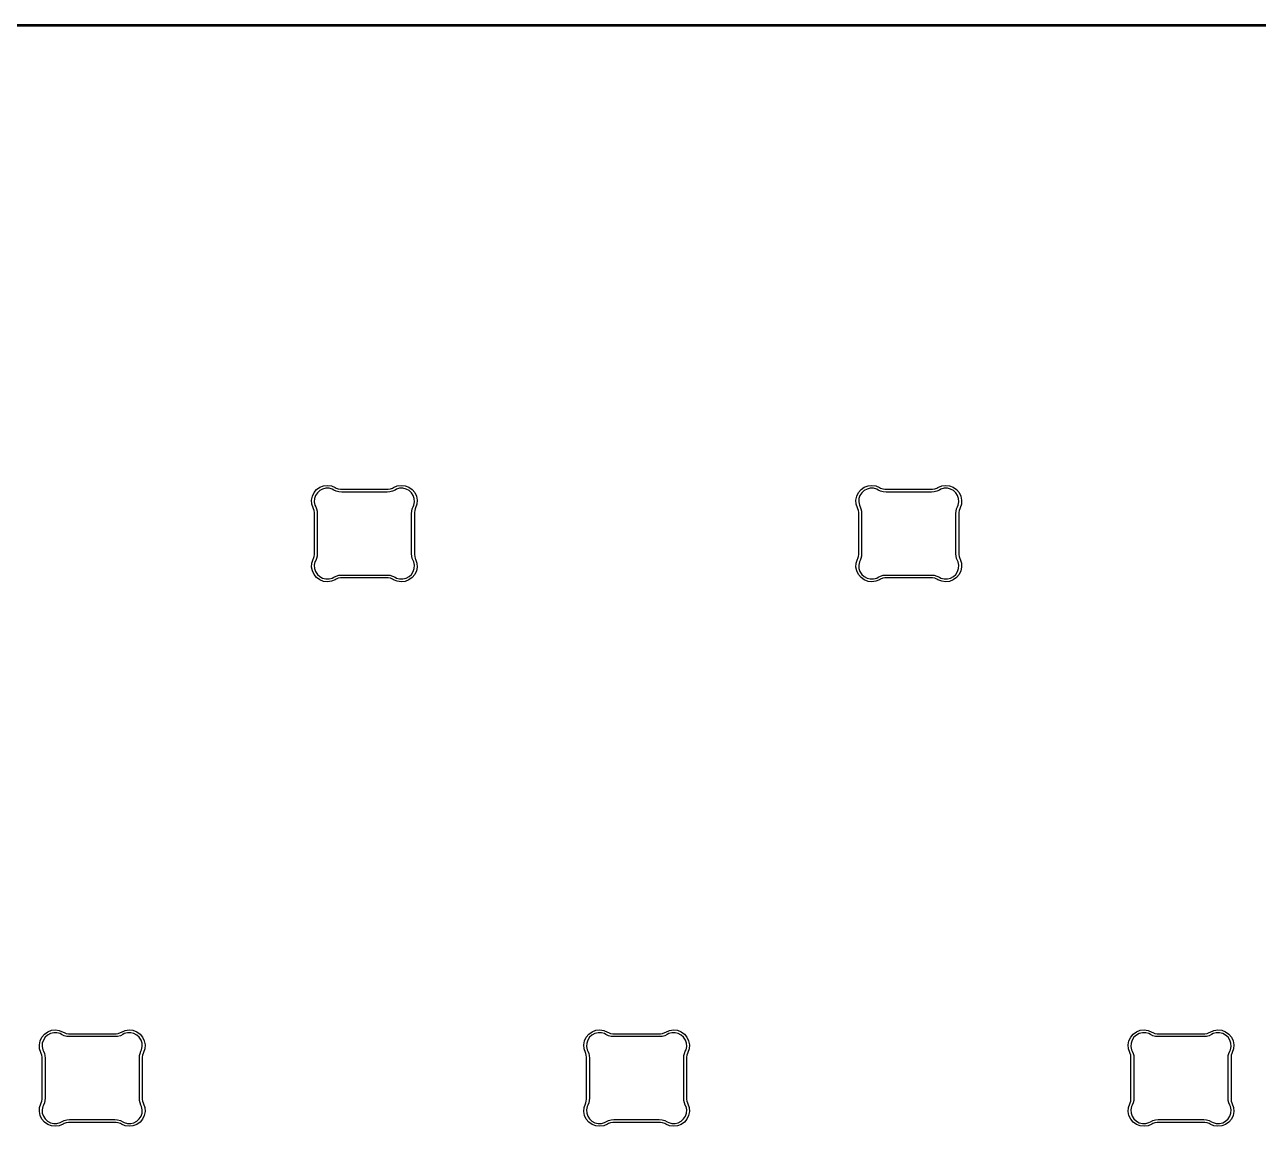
# Model space of a CAD drawing. Extents: x -0.9 to 12.5, y -6 to -2.
# Drawn here: x 2.442 to 4.141, y -3.546 to -2.028 of the extents above; entities that cross this region are included whole.
import ezdxf

# ---------------------------------------------------------------- set-up
doc = ezdxf.new("R2010")
doc.units = 0
doc.header["$MEASUREMENT"] = 0
doc.layers.add('BLACK', color=7, linetype='CONTINUOUS')

msp = doc.modelspace()

# ---------------------------------------------------------------- linework, layer by layer
at = {"layer": 'BLACK', "linetype": 'CONTINUOUS'}
for p, q in [((-0.9213, -2.0281), (12.4961, -2.0281)), ((12.4951, -2.0301), (-0.9203, -2.0301)), ((2.8439, -2.6685), (2.8483, -2.6653)), ((2.8522, -2.6677), (2.8482, -2.6698)), ((2.8483, -2.6653), (2.8535, -2.6633)), ((2.8566, -2.6666), (2.8522, -2.6677)), ((2.8535, -2.6633), (2.859, -2.6627)), ((2.8612, -2.6667), (2.8566, -2.6666)), ((2.859, -2.6627), (2.8644, -2.6635)), ((2.8655, -2.6679), (2.8612, -2.6667)), ((2.8644, -2.6635), (2.8695, -2.6657)), ((2.8675, -2.6691), (2.8655, -2.6679)), ((2.8695, -2.6657), (2.8695, -2.6657)), ((2.8695, -2.6657), (2.8695, -2.6657)), ((2.8695, -2.6657), (2.8695, -2.6657)), ((2.8695, -2.6657), (2.8695, -2.6657)), ((2.8695, -2.6657), (2.8695, -2.6657)), ((2.8695, -2.6657), (2.8708, -2.6665)), ((2.8708, -2.6665), (2.8738, -2.6676)), ((2.8738, -2.6676), (2.8768, -2.6681)), ((2.8768, -2.6681), (2.8784, -2.6681)), ((2.8784, -2.6681), (2.8784, -2.6681)), ((2.8784, -2.6681), (2.8784, -2.6681)), ((2.8784, -2.6681), (2.941, -2.6681)), ((2.941, -2.6681), (2.941, -2.6681)), ((2.941, -2.6681), (2.941, -2.6681)), ((2.941, -2.6681), (2.941, -2.6681)), ((2.941, -2.6681), (2.9425, -2.6681)), ((2.9425, -2.6681), (2.9456, -2.6676)), ((2.9456, -2.6676), (2.9485, -2.6665)), ((2.9485, -2.6665), (2.9499, -2.6657)), ((2.9499, -2.6657), (2.955, -2.6635)), ((2.9499, -2.6657), (2.9499, -2.6657)), ((2.9499, -2.6657), (2.9499, -2.6657)), ((2.9499, -2.6657), (2.9499, -2.6657)), ((2.9538, -2.6679), (2.9519, -2.6691)), ((2.9582, -2.6667), (2.9538, -2.6679)), ((2.955, -2.6635), (2.9604, -2.6627)), ((2.9628, -2.6666), (2.9582, -2.6667)), ((2.9604, -2.6627), (2.9659, -2.6633)), ((2.9672, -2.6677), (2.9628, -2.6666)), ((2.9659, -2.6633), (2.971, -2.6653)), ((2.9712, -2.6698), (2.9672, -2.6677)), ((2.971, -2.6653), (2.9755, -2.6685)), ((3.5939, -2.6685), (3.5983, -2.6653)), ((3.6022, -2.6677), (3.5982, -2.6698)), ((3.5983, -2.6653), (3.6035, -2.6633)), ((3.6066, -2.6666), (3.6022, -2.6677)), ((3.6035, -2.6633), (3.609, -2.6627)), ((3.6112, -2.6667), (3.6066, -2.6666)), ((3.609, -2.6627), (3.6144, -2.6635)), ((3.6155, -2.6679), (3.6112, -2.6667)), ((3.6144, -2.6635), (3.6195, -2.6657)), ((3.6175, -2.6691), (3.6155, -2.6679)), ((3.6195, -2.6657), (3.6195, -2.6657)), ((3.6195, -2.6657), (3.6195, -2.6657)), ((3.6195, -2.6657), (3.6195, -2.6657)), ((3.6195, -2.6657), (3.6195, -2.6657)), ((3.6195, -2.6657), (3.6195, -2.6657)), ((3.6195, -2.6657), (3.6208, -2.6665)), ((3.6208, -2.6665), (3.6238, -2.6676)), ((3.6238, -2.6676), (3.6268, -2.6681)), ((3.6268, -2.6681), (3.6284, -2.6681)), ((3.6284, -2.6681), (3.6284, -2.6681)), ((3.6284, -2.6681), (3.6284, -2.6681)), ((3.6284, -2.6681), (3.691, -2.6681)), ((3.691, -2.6681), (3.691, -2.6681)), ((3.691, -2.6681), (3.691, -2.6681)), ((3.691, -2.6681), (3.691, -2.6681)), ((3.691, -2.6681), (3.6925, -2.6681)), ((3.6925, -2.6681), (3.6956, -2.6676)), ((3.6956, -2.6676), (3.6985, -2.6665)), ((3.6985, -2.6665), (3.6999, -2.6657)), ((3.6999, -2.6657), (3.705, -2.6635)), ((3.6999, -2.6657), (3.6999, -2.6657)), ((3.6999, -2.6657), (3.6999, -2.6657)), ((3.6999, -2.6657), (3.6999, -2.6657)), ((3.7038, -2.6679), (3.7019, -2.6691)), ((3.7082, -2.6667), (3.7038, -2.6679)), ((3.705, -2.6635), (3.7104, -2.6627)), ((3.7128, -2.6666), (3.7082, -2.6667)), ((3.7104, -2.6627), (3.7159, -2.6633)), ((3.7172, -2.6677), (3.7128, -2.6666)), ((3.7159, -2.6633), (3.721, -2.6653)), ((3.7212, -2.6698), (3.7172, -2.6677)), ((3.721, -2.6653), (3.7255, -2.6685)), ((2.8369, -2.6831), (2.838, -2.6777)), ((2.8373, -2.6886), (2.8369, -2.6831)), ((2.838, -2.6777), (2.8403, -2.6727)), ((2.8403, -2.6727), (2.8439, -2.6685)), ((2.841, -2.681), (2.8407, -2.6856)), ((2.8424, -2.6767), (2.841, -2.681)), ((2.8449, -2.6729), (2.8424, -2.6767)), ((2.8482, -2.6698), (2.8449, -2.6729)), ((2.8709, -2.6707), (2.8675, -2.6691)), ((2.8675, -2.6691), (2.8675, -2.6691)), ((2.8675, -2.6691), (2.8675, -2.6691)), ((2.8675, -2.6691), (2.8675, -2.6691)), ((2.8675, -2.6691), (2.8675, -2.6691)), ((2.8746, -2.6717), (2.8709, -2.6707)), ((2.8784, -2.672), (2.8746, -2.6717)), ((2.941, -2.672), (2.8784, -2.672)), ((2.8784, -2.672), (2.8784, -2.672)), ((2.9448, -2.6717), (2.941, -2.672)), ((2.941, -2.672), (2.941, -2.672)), ((2.941, -2.672), (2.941, -2.672)), ((2.9484, -2.6707), (2.9448, -2.6717)), ((2.9519, -2.6691), (2.9484, -2.6707)), ((2.9519, -2.6691), (2.9519, -2.6691)), ((2.9519, -2.6691), (2.9519, -2.6691)), ((2.9519, -2.6691), (2.9519, -2.6691)), ((2.9745, -2.6729), (2.9712, -2.6698)), ((2.977, -2.6767), (2.9745, -2.6729)), ((2.9755, -2.6685), (2.979, -2.6727)), ((2.9784, -2.681), (2.977, -2.6767)), ((2.9786, -2.6856), (2.9784, -2.681)), ((2.979, -2.6727), (2.9814, -2.6777)), ((2.9814, -2.6777), (2.9824, -2.6831)), ((2.9824, -2.6831), (2.9821, -2.6886)), ((3.5869, -2.6831), (3.588, -2.6777)), ((3.5873, -2.6886), (3.5869, -2.6831)), ((3.588, -2.6777), (3.5903, -2.6727)), ((3.5903, -2.6727), (3.5939, -2.6685)), ((3.591, -2.681), (3.5907, -2.6856)), ((3.5924, -2.6767), (3.591, -2.681)), ((3.5949, -2.6729), (3.5924, -2.6767)), ((3.5982, -2.6698), (3.5949, -2.6729)), ((3.6209, -2.6707), (3.6175, -2.6691)), ((3.6175, -2.6691), (3.6175, -2.6691)), ((3.6175, -2.6691), (3.6175, -2.6691)), ((3.6175, -2.6691), (3.6175, -2.6691)), ((3.6175, -2.6691), (3.6175, -2.6691)), ((3.6246, -2.6717), (3.6209, -2.6707)), ((3.6284, -2.672), (3.6246, -2.6717)), ((3.691, -2.672), (3.6284, -2.672)), ((3.6284, -2.672), (3.6284, -2.672)), ((3.6948, -2.6717), (3.691, -2.672)), ((3.691, -2.672), (3.691, -2.672)), ((3.691, -2.672), (3.691, -2.672)), ((3.6984, -2.6707), (3.6948, -2.6717)), ((3.7019, -2.6691), (3.6984, -2.6707)), ((3.7019, -2.6691), (3.7019, -2.6691)), ((3.7019, -2.6691), (3.7019, -2.6691)), ((3.7019, -2.6691), (3.7019, -2.6691)), ((3.7245, -2.6729), (3.7212, -2.6698)), ((3.727, -2.6767), (3.7245, -2.6729)), ((3.7255, -2.6685), (3.729, -2.6727)), ((3.7284, -2.681), (3.727, -2.6767)), ((3.7286, -2.6856), (3.7284, -2.681)), ((3.729, -2.6727), (3.7314, -2.6777)), ((3.7314, -2.6777), (3.7324, -2.6831)), ((3.7324, -2.6831), (3.7321, -2.6886)), ((2.839, -2.6938), (2.8373, -2.6886)), ((2.8396, -2.695), (2.839, -2.6938)), ((2.839, -2.6938), (2.839, -2.6938)), ((2.8404, -2.6975), (2.8396, -2.695)), ((2.8408, -2.7001), (2.8404, -2.6975)), ((2.8407, -2.6856), (2.8416, -2.69)), ((2.8408, -2.7015), (2.8408, -2.7001)), ((2.8408, -2.7568), (2.8408, -2.7015)), ((2.8408, -2.7015), (2.8408, -2.7015)), ((2.8416, -2.69), (2.8426, -2.6921)), ((2.8426, -2.6921), (2.8438, -2.6951)), ((2.8438, -2.6951), (2.8445, -2.6982)), ((2.8445, -2.6982), (2.8447, -2.7015)), ((2.8447, -2.7015), (2.8447, -2.7015)), ((2.8447, -2.7015), (2.8447, -2.7015)), ((2.8447, -2.7015), (2.8447, -2.7015)), ((2.8447, -2.7015), (2.8447, -2.7568)), ((2.9746, -2.7015), (2.9749, -2.6982)), ((2.9746, -2.7568), (2.9746, -2.7015)), ((2.9746, -2.7015), (2.9746, -2.7015)), ((2.9746, -2.7015), (2.9746, -2.7015)), ((2.9749, -2.6982), (2.9756, -2.6951)), ((2.9756, -2.6951), (2.9768, -2.6921)), ((2.9768, -2.6921), (2.9778, -2.69)), ((2.9768, -2.6921), (2.9768, -2.6921)), ((2.9768, -2.6921), (2.9768, -2.6921)), ((2.9768, -2.6921), (2.9768, -2.6921)), ((2.9768, -2.6921), (2.9768, -2.6921)), ((2.9768, -2.6921), (2.9768, -2.6921)), ((2.9778, -2.69), (2.9786, -2.6856)), ((2.979, -2.6975), (2.9786, -2.7001)), ((2.9786, -2.7001), (2.9786, -2.7015)), ((2.9786, -2.7015), (2.9786, -2.7568)), ((2.9798, -2.695), (2.979, -2.6975)), ((2.9803, -2.6938), (2.9798, -2.695)), ((2.9821, -2.6886), (2.9803, -2.6938)), ((2.9803, -2.6938), (2.9803, -2.6938)), ((2.9803, -2.6938), (2.9803, -2.6938)), ((2.9803, -2.6938), (2.9803, -2.6938)), ((2.9803, -2.6938), (2.9803, -2.6938)), ((3.589, -2.6938), (3.5873, -2.6886)), ((3.5896, -2.695), (3.589, -2.6938)), ((3.589, -2.6938), (3.589, -2.6938)), ((3.5904, -2.6975), (3.5896, -2.695)), ((3.5908, -2.7001), (3.5904, -2.6975)), ((3.5907, -2.6856), (3.5916, -2.69)), ((3.5908, -2.7015), (3.5908, -2.7001)), ((3.5908, -2.7568), (3.5908, -2.7015)), ((3.5908, -2.7015), (3.5908, -2.7015)), ((3.5916, -2.69), (3.5926, -2.6921)), ((3.5926, -2.6921), (3.5938, -2.6951)), ((3.5938, -2.6951), (3.5945, -2.6982)), ((3.5945, -2.6982), (3.5947, -2.7015)), ((3.5947, -2.7015), (3.5947, -2.7015)), ((3.5947, -2.7015), (3.5947, -2.7015)), ((3.5947, -2.7015), (3.5947, -2.7015)), ((3.5947, -2.7015), (3.5947, -2.7568)), ((3.7246, -2.7015), (3.7249, -2.6982)), ((3.7246, -2.7568), (3.7246, -2.7015)), ((3.7246, -2.7015), (3.7246, -2.7015)), ((3.7246, -2.7015), (3.7246, -2.7015)), ((3.7249, -2.6982), (3.7256, -2.6951)), ((3.7256, -2.6951), (3.7268, -2.6921)), ((3.7268, -2.6921), (3.7278, -2.69)), ((3.7268, -2.6921), (3.7268, -2.6921)), ((3.7268, -2.6921), (3.7268, -2.6921)), ((3.7268, -2.6921), (3.7268, -2.6921)), ((3.7268, -2.6921), (3.7268, -2.6921)), ((3.7268, -2.6921), (3.7268, -2.6921)), ((3.7278, -2.69), (3.7286, -2.6856)), ((3.729, -2.6975), (3.7286, -2.7001)), ((3.7286, -2.7001), (3.7286, -2.7015)), ((3.7286, -2.7015), (3.7286, -2.7568)), ((3.7298, -2.695), (3.729, -2.6975)), ((3.7303, -2.6938), (3.7298, -2.695)), ((3.7321, -2.6886), (3.7303, -2.6938)), ((3.7303, -2.6938), (3.7303, -2.6938)), ((3.7303, -2.6938), (3.7303, -2.6938)), ((3.7303, -2.6938), (3.7303, -2.6938)), ((3.7303, -2.6938), (3.7303, -2.6938)), ((2.8369, -2.7752), (2.8373, -2.7697)), ((2.8373, -2.7697), (2.839, -2.7645)), ((2.839, -2.7645), (2.8396, -2.7633)), ((2.839, -2.7645), (2.839, -2.7645)), ((2.839, -2.7645), (2.839, -2.7645)), ((2.839, -2.7645), (2.839, -2.7645)), ((2.839, -2.7645), (2.839, -2.7645)), ((2.8396, -2.7633), (2.8404, -2.7608)), ((2.8404, -2.7608), (2.8408, -2.7581)), ((2.8416, -2.7682), (2.8407, -2.7727)), ((2.8408, -2.7581), (2.8408, -2.7568)), ((2.8408, -2.7568), (2.8408, -2.7568)), ((2.8426, -2.7662), (2.8416, -2.7682)), ((2.8438, -2.7632), (2.8426, -2.7662)), ((2.8426, -2.7662), (2.8426, -2.7662)), ((2.8426, -2.7662), (2.8426, -2.7662)), ((2.8426, -2.7662), (2.8426, -2.7662)), ((2.8426, -2.7662), (2.8426, -2.7662)), ((2.8426, -2.7662), (2.8426, -2.7662)), ((2.8445, -2.76), (2.8438, -2.7632)), ((2.8447, -2.7568), (2.8445, -2.76)), ((2.8447, -2.7568), (2.8447, -2.7568)), ((2.8447, -2.7568), (2.8447, -2.7568)), ((2.9749, -2.76), (2.9746, -2.7568)), ((2.9746, -2.7568), (2.9746, -2.7568)), ((2.9746, -2.7568), (2.9746, -2.7568)), ((2.9746, -2.7568), (2.9746, -2.7568)), ((2.9756, -2.7632), (2.9749, -2.76)), ((2.9768, -2.7662), (2.9756, -2.7632)), ((2.9778, -2.7682), (2.9768, -2.7662)), ((2.9768, -2.7662), (2.9768, -2.7662)), ((2.9768, -2.7662), (2.9768, -2.7662)), ((2.9786, -2.7727), (2.9778, -2.7682)), ((2.9786, -2.7568), (2.9786, -2.7568)), ((2.9786, -2.7568), (2.9786, -2.7581)), ((2.9786, -2.7581), (2.979, -2.7608)), ((2.979, -2.7608), (2.9798, -2.7633)), ((2.9798, -2.7633), (2.9803, -2.7645)), ((2.9803, -2.7645), (2.9803, -2.7645)), ((2.9803, -2.7645), (2.9803, -2.7645)), ((2.9803, -2.7645), (2.9821, -2.7697)), ((2.9821, -2.7697), (2.9824, -2.7752)), ((3.5869, -2.7752), (3.5873, -2.7697)), ((3.5873, -2.7697), (3.589, -2.7645)), ((3.589, -2.7645), (3.5896, -2.7633)), ((3.589, -2.7645), (3.589, -2.7645)), ((3.589, -2.7645), (3.589, -2.7645)), ((3.589, -2.7645), (3.589, -2.7645)), ((3.589, -2.7645), (3.589, -2.7645)), ((3.5896, -2.7633), (3.5904, -2.7608)), ((3.5904, -2.7608), (3.5908, -2.7581)), ((3.5916, -2.7682), (3.5907, -2.7727)), ((3.5908, -2.7581), (3.5908, -2.7568)), ((3.5908, -2.7568), (3.5908, -2.7568)), ((3.5926, -2.7662), (3.5916, -2.7682)), ((3.5938, -2.7632), (3.5926, -2.7662)), ((3.5926, -2.7662), (3.5926, -2.7662)), ((3.5926, -2.7662), (3.5926, -2.7662)), ((3.5926, -2.7662), (3.5926, -2.7662)), ((3.5926, -2.7662), (3.5926, -2.7662)), ((3.5926, -2.7662), (3.5926, -2.7662)), ((3.5945, -2.76), (3.5938, -2.7632)), ((3.5947, -2.7568), (3.5945, -2.76)), ((3.5947, -2.7568), (3.5947, -2.7568)), ((3.5947, -2.7568), (3.5947, -2.7568)), ((3.7249, -2.76), (3.7246, -2.7568)), ((3.7246, -2.7568), (3.7246, -2.7568)), ((3.7246, -2.7568), (3.7246, -2.7568)), ((3.7246, -2.7568), (3.7246, -2.7568)), ((3.7256, -2.7632), (3.7249, -2.76)), ((3.7268, -2.7662), (3.7256, -2.7632)), ((3.7278, -2.7682), (3.7268, -2.7662)), ((3.7268, -2.7662), (3.7268, -2.7662)), ((3.7268, -2.7662), (3.7268, -2.7662)), ((3.7286, -2.7727), (3.7278, -2.7682)), ((3.7286, -2.7568), (3.7286, -2.7568)), ((3.7286, -2.7568), (3.7286, -2.7581)), ((3.7286, -2.7581), (3.729, -2.7608)), ((3.729, -2.7608), (3.7298, -2.7633)), ((3.7298, -2.7633), (3.7303, -2.7645)), ((3.7303, -2.7645), (3.7303, -2.7645)), ((3.7303, -2.7645), (3.7303, -2.7645)), ((3.7303, -2.7645), (3.7321, -2.7697)), ((3.7321, -2.7697), (3.7324, -2.7752)), ((2.838, -2.7806), (2.8369, -2.7752)), ((2.8403, -2.7856), (2.838, -2.7806)), ((2.8439, -2.7898), (2.8403, -2.7856)), ((2.8407, -2.7727), (2.841, -2.7772)), ((2.841, -2.7772), (2.8424, -2.7815)), ((2.8424, -2.7815), (2.8449, -2.7854)), ((2.8449, -2.7854), (2.8482, -2.7884)), ((2.8709, -2.7876), (2.8746, -2.7866)), ((2.8746, -2.7866), (2.8784, -2.7862)), ((2.8784, -2.7862), (2.8784, -2.7862)), ((2.8784, -2.7862), (2.8784, -2.7862)), ((2.8784, -2.7862), (2.8784, -2.7862)), ((2.8784, -2.7862), (2.941, -2.7862)), ((2.941, -2.7862), (2.941, -2.7862)), ((2.941, -2.7862), (2.9448, -2.7866)), ((2.9448, -2.7866), (2.9484, -2.7876)), ((2.9712, -2.7884), (2.9745, -2.7854)), ((2.9745, -2.7854), (2.977, -2.7815)), ((2.979, -2.7856), (2.9755, -2.7898)), ((2.977, -2.7815), (2.9784, -2.7772)), ((2.9784, -2.7772), (2.9786, -2.7727)), ((2.9814, -2.7806), (2.979, -2.7856)), ((2.9824, -2.7752), (2.9814, -2.7806)), ((3.588, -2.7806), (3.5869, -2.7752)), ((3.5903, -2.7856), (3.588, -2.7806)), ((3.5939, -2.7898), (3.5903, -2.7856)), ((3.5907, -2.7727), (3.591, -2.7772)), ((3.591, -2.7772), (3.5924, -2.7815)), ((3.5924, -2.7815), (3.5949, -2.7854)), ((3.5949, -2.7854), (3.5982, -2.7884)), ((3.6209, -2.7876), (3.6246, -2.7866)), ((3.6246, -2.7866), (3.6284, -2.7862)), ((3.6284, -2.7862), (3.6284, -2.7862)), ((3.6284, -2.7862), (3.6284, -2.7862)), ((3.6284, -2.7862), (3.6284, -2.7862)), ((3.6284, -2.7862), (3.691, -2.7862)), ((3.691, -2.7862), (3.691, -2.7862)), ((3.691, -2.7862), (3.6948, -2.7866)), ((3.6948, -2.7866), (3.6984, -2.7876)), ((3.7212, -2.7884), (3.7245, -2.7854)), ((3.7245, -2.7854), (3.727, -2.7815)), ((3.729, -2.7856), (3.7255, -2.7898)), ((3.727, -2.7815), (3.7284, -2.7772)), ((3.7284, -2.7772), (3.7286, -2.7727)), ((3.7314, -2.7806), (3.729, -2.7856)), ((3.7324, -2.7752), (3.7314, -2.7806)), ((2.8483, -2.793), (2.8439, -2.7898)), ((2.8482, -2.7884), (2.8522, -2.7906)), ((2.8535, -2.7949), (2.8483, -2.793)), ((2.8522, -2.7906), (2.8566, -2.7916)), ((2.859, -2.7955), (2.8535, -2.7949)), ((2.8566, -2.7916), (2.8612, -2.7915)), ((2.8644, -2.7947), (2.859, -2.7955)), ((2.8612, -2.7915), (2.8655, -2.7903)), ((2.8695, -2.7926), (2.8644, -2.7947)), ((2.8655, -2.7903), (2.8675, -2.7892)), ((2.8675, -2.7892), (2.8709, -2.7876)), ((2.8675, -2.7892), (2.8675, -2.7892)), ((2.8708, -2.7918), (2.8695, -2.7926)), ((2.8695, -2.7926), (2.8695, -2.7926)), ((2.8695, -2.7926), (2.8695, -2.7926)), ((2.8738, -2.7907), (2.8708, -2.7918)), ((2.8768, -2.7902), (2.8738, -2.7907)), ((2.8784, -2.7902), (2.8768, -2.7902)), ((2.941, -2.7902), (2.8784, -2.7902)), ((2.8784, -2.7902), (2.8784, -2.7902)), ((2.8784, -2.7902), (2.8784, -2.7902)), ((2.9425, -2.7902), (2.941, -2.7902)), ((2.941, -2.7902), (2.941, -2.7902)), ((2.941, -2.7902), (2.941, -2.7902)), ((2.9456, -2.7907), (2.9425, -2.7902)), ((2.9485, -2.7918), (2.9456, -2.7907)), ((2.9484, -2.7876), (2.9519, -2.7892)), ((2.9499, -2.7926), (2.9485, -2.7918)), ((2.955, -2.7947), (2.9499, -2.7926)), ((2.9499, -2.7926), (2.9499, -2.7926)), ((2.9499, -2.7926), (2.9499, -2.7926)), ((2.9499, -2.7926), (2.9499, -2.7926)), ((2.9499, -2.7926), (2.9499, -2.7926)), ((2.9499, -2.7926), (2.9499, -2.7926)), ((2.9519, -2.7892), (2.9519, -2.7892)), ((2.9519, -2.7892), (2.9519, -2.7892)), ((2.9519, -2.7892), (2.9519, -2.7892)), ((2.9519, -2.7892), (2.9519, -2.7892)), ((2.9519, -2.7892), (2.9538, -2.7903)), ((2.9538, -2.7903), (2.9582, -2.7915)), ((2.9604, -2.7955), (2.955, -2.7947)), ((2.9582, -2.7915), (2.9628, -2.7916)), ((2.9659, -2.7949), (2.9604, -2.7955)), ((2.9628, -2.7916), (2.9672, -2.7906)), ((2.971, -2.793), (2.9659, -2.7949)), ((2.9672, -2.7906), (2.9712, -2.7884)), ((2.9755, -2.7898), (2.971, -2.793)), ((3.5983, -2.793), (3.5939, -2.7898)), ((3.5982, -2.7884), (3.6022, -2.7906)), ((3.6035, -2.7949), (3.5983, -2.793)), ((3.6022, -2.7906), (3.6066, -2.7916)), ((3.609, -2.7955), (3.6035, -2.7949)), ((3.6066, -2.7916), (3.6112, -2.7915)), ((3.6144, -2.7947), (3.609, -2.7955)), ((3.6112, -2.7915), (3.6155, -2.7903)), ((3.6195, -2.7926), (3.6144, -2.7947)), ((3.6155, -2.7903), (3.6175, -2.7892)), ((3.6175, -2.7892), (3.6209, -2.7876)), ((3.6175, -2.7892), (3.6175, -2.7892)), ((3.6208, -2.7918), (3.6195, -2.7926)), ((3.6195, -2.7926), (3.6195, -2.7926)), ((3.6195, -2.7926), (3.6195, -2.7926)), ((3.6238, -2.7907), (3.6208, -2.7918)), ((3.6268, -2.7902), (3.6238, -2.7907)), ((3.6284, -2.7902), (3.6268, -2.7902)), ((3.691, -2.7902), (3.6284, -2.7902)), ((3.6284, -2.7902), (3.6284, -2.7902)), ((3.6284, -2.7902), (3.6284, -2.7902)), ((3.6925, -2.7902), (3.691, -2.7902)), ((3.691, -2.7902), (3.691, -2.7902)), ((3.691, -2.7902), (3.691, -2.7902)), ((3.6956, -2.7907), (3.6925, -2.7902)), ((3.6985, -2.7918), (3.6956, -2.7907)), ((3.6984, -2.7876), (3.7019, -2.7892)), ((3.6999, -2.7926), (3.6985, -2.7918)), ((3.705, -2.7947), (3.6999, -2.7926)), ((3.6999, -2.7926), (3.6999, -2.7926)), ((3.6999, -2.7926), (3.6999, -2.7926)), ((3.6999, -2.7926), (3.6999, -2.7926)), ((3.6999, -2.7926), (3.6999, -2.7926)), ((3.6999, -2.7926), (3.6999, -2.7926)), ((3.7019, -2.7892), (3.7019, -2.7892)), ((3.7019, -2.7892), (3.7019, -2.7892)), ((3.7019, -2.7892), (3.7019, -2.7892)), ((3.7019, -2.7892), (3.7019, -2.7892)), ((3.7019, -2.7892), (3.7038, -2.7903)), ((3.7038, -2.7903), (3.7082, -2.7915)), ((3.7104, -2.7955), (3.705, -2.7947)), ((3.7082, -2.7915), (3.7128, -2.7916)), ((3.7159, -2.7949), (3.7104, -2.7955)), ((3.7128, -2.7916), (3.7172, -2.7906)), ((3.721, -2.793), (3.7159, -2.7949)), ((3.7172, -2.7906), (3.7212, -2.7884)), ((3.7255, -2.7898), (3.721, -2.793)), ((2.4689, -3.4185), (2.4734, -3.4153)), ((2.4734, -3.4153), (2.4785, -3.4133)), ((2.4785, -3.4133), (2.484, -3.4127)), ((2.484, -3.4127), (2.4894, -3.4135)), ((2.4894, -3.4135), (2.4945, -3.4157)), ((2.4945, -3.4157), (2.4945, -3.4157)), ((2.4945, -3.4157), (2.4945, -3.4157)), ((2.4945, -3.4157), (2.4945, -3.4157)), ((2.4945, -3.4157), (2.4945, -3.4157)), ((2.4945, -3.4157), (2.4945, -3.4157)), ((2.4945, -3.4157), (2.4959, -3.4165)), ((2.5736, -3.4165), (2.5749, -3.4157)), ((2.5749, -3.4157), (2.58, -3.4135)), ((2.5749, -3.4157), (2.5749, -3.4157)), ((2.5749, -3.4157), (2.5749, -3.4157)), ((2.5749, -3.4157), (2.5749, -3.4157)), ((2.58, -3.4135), (2.5855, -3.4127)), ((2.5855, -3.4127), (2.5909, -3.4133)), ((2.5909, -3.4133), (2.5961, -3.4153)), ((2.5961, -3.4153), (2.6006, -3.4185)), ((3.2189, -3.4185), (3.2234, -3.4153)), ((3.2234, -3.4153), (3.2285, -3.4133)), ((3.2285, -3.4133), (3.234, -3.4127)), ((3.234, -3.4127), (3.2394, -3.4135)), ((3.2394, -3.4135), (3.2445, -3.4157)), ((3.2445, -3.4157), (3.2445, -3.4157)), ((3.2445, -3.4157), (3.2445, -3.4157)), ((3.2445, -3.4157), (3.2445, -3.4157)), ((3.2445, -3.4157), (3.2445, -3.4157)), ((3.2445, -3.4157), (3.2445, -3.4157)), ((3.2445, -3.4157), (3.2459, -3.4165)), ((3.3236, -3.4165), (3.3249, -3.4157)), ((3.3249, -3.4157), (3.33, -3.4135)), ((3.3249, -3.4157), (3.3249, -3.4157)), ((3.3249, -3.4157), (3.3249, -3.4157)), ((3.3249, -3.4157), (3.3249, -3.4157)), ((3.33, -3.4135), (3.3355, -3.4127)), ((3.3355, -3.4127), (3.3409, -3.4133)), ((3.3409, -3.4133), (3.3461, -3.4153)), ((3.3461, -3.4153), (3.3506, -3.4185)), ((3.9689, -3.4185), (3.9734, -3.4153)), ((3.9734, -3.4153), (3.9785, -3.4133)), ((3.9785, -3.4133), (3.984, -3.4127)), ((3.984, -3.4127), (3.9894, -3.4135)), ((3.9894, -3.4135), (3.9945, -3.4157)), ((3.9945, -3.4157), (3.9945, -3.4157)), ((3.9945, -3.4157), (3.9945, -3.4157)), ((3.9945, -3.4157), (3.9945, -3.4157)), ((3.9945, -3.4157), (3.9945, -3.4157)), ((3.9945, -3.4157), (3.9945, -3.4157)), ((3.9945, -3.4157), (3.9959, -3.4165)), ((4.0736, -3.4165), (4.0749, -3.4157)), ((4.0749, -3.4157), (4.08, -3.4135)), ((4.0749, -3.4157), (4.0749, -3.4157)), ((4.0749, -3.4157), (4.0749, -3.4157)), ((4.0749, -3.4157), (4.0749, -3.4157)), ((4.08, -3.4135), (4.0855, -3.4127)), ((4.0855, -3.4127), (4.0909, -3.4133)), ((4.0909, -3.4133), (4.0961, -3.4153)), ((4.0961, -3.4153), (4.1006, -3.4185)), ((2.462, -3.4331), (2.463, -3.4277)), ((2.463, -3.4277), (2.4654, -3.4227)), ((2.4654, -3.4227), (2.4689, -3.4185)), ((2.466, -3.431), (2.4658, -3.4356)), ((2.4675, -3.4267), (2.466, -3.431)), ((2.4699, -3.4229), (2.4675, -3.4267)), ((2.4732, -3.4198), (2.4699, -3.4229)), ((2.4772, -3.4177), (2.4732, -3.4198)), ((2.4817, -3.4166), (2.4772, -3.4177)), ((2.4862, -3.4167), (2.4817, -3.4166)), ((2.4906, -3.4179), (2.4862, -3.4167)), ((2.4925, -3.4191), (2.4906, -3.4179)), ((2.496, -3.4207), (2.4925, -3.4191)), ((2.4925, -3.4191), (2.4925, -3.4191)), ((2.4925, -3.4191), (2.4925, -3.4191)), ((2.4925, -3.4191), (2.4925, -3.4191)), ((2.4925, -3.4191), (2.4925, -3.4191)), ((2.4959, -3.4165), (2.4988, -3.4176)), ((2.4996, -3.4217), (2.496, -3.4207)), ((2.4988, -3.4176), (2.5019, -3.4181)), ((2.5034, -3.422), (2.4996, -3.4217)), ((2.5019, -3.4181), (2.5034, -3.4181)), ((2.5034, -3.4181), (2.5034, -3.4181)), ((2.5034, -3.4181), (2.5034, -3.4181)), ((2.5034, -3.4181), (2.566, -3.4181)), ((2.566, -3.422), (2.5034, -3.422)), ((2.5034, -3.422), (2.5034, -3.422)), ((2.566, -3.4181), (2.566, -3.4181)), ((2.566, -3.4181), (2.566, -3.4181)), ((2.566, -3.4181), (2.566, -3.4181)), ((2.566, -3.4181), (2.5676, -3.4181)), ((2.5698, -3.4217), (2.566, -3.422)), ((2.566, -3.422), (2.566, -3.422)), ((2.566, -3.422), (2.566, -3.422)), ((2.5676, -3.4181), (2.5706, -3.4176)), ((2.5735, -3.4207), (2.5698, -3.4217)), ((2.5706, -3.4176), (2.5736, -3.4165)), ((2.5769, -3.4191), (2.5735, -3.4207)), ((2.5789, -3.4179), (2.5769, -3.4191)), ((2.5769, -3.4191), (2.5769, -3.4191)), ((2.5769, -3.4191), (2.5769, -3.4191)), ((2.5769, -3.4191), (2.5769, -3.4191)), ((2.5833, -3.4167), (2.5789, -3.4179)), ((2.5878, -3.4166), (2.5833, -3.4167)), ((2.5922, -3.4177), (2.5878, -3.4166)), ((2.5962, -3.4198), (2.5922, -3.4177)), ((2.5995, -3.4229), (2.5962, -3.4198)), ((2.602, -3.4267), (2.5995, -3.4229)), ((2.6006, -3.4185), (2.6041, -3.4227)), ((2.6034, -3.431), (2.602, -3.4267)), ((2.6037, -3.4356), (2.6034, -3.431)), ((2.6041, -3.4227), (2.6064, -3.4277)), ((2.6064, -3.4277), (2.6075, -3.4331)), ((3.212, -3.4331), (3.213, -3.4277)), ((3.213, -3.4277), (3.2154, -3.4227)), ((3.2154, -3.4227), (3.2189, -3.4185)), ((3.216, -3.431), (3.2158, -3.4356)), ((3.2175, -3.4267), (3.216, -3.431)), ((3.2199, -3.4229), (3.2175, -3.4267)), ((3.2232, -3.4198), (3.2199, -3.4229)), ((3.2272, -3.4177), (3.2232, -3.4198)), ((3.2317, -3.4166), (3.2272, -3.4177)), ((3.2362, -3.4167), (3.2317, -3.4166)), ((3.2406, -3.4179), (3.2362, -3.4167)), ((3.2425, -3.4191), (3.2406, -3.4179)), ((3.246, -3.4207), (3.2425, -3.4191)), ((3.2425, -3.4191), (3.2425, -3.4191)), ((3.2425, -3.4191), (3.2425, -3.4191)), ((3.2425, -3.4191), (3.2425, -3.4191)), ((3.2425, -3.4191), (3.2425, -3.4191)), ((3.2459, -3.4165), (3.2488, -3.4176)), ((3.2496, -3.4217), (3.246, -3.4207)), ((3.2488, -3.4176), (3.2519, -3.4181)), ((3.2534, -3.422), (3.2496, -3.4217)), ((3.2519, -3.4181), (3.2534, -3.4181)), ((3.2534, -3.4181), (3.2534, -3.4181)), ((3.2534, -3.4181), (3.2534, -3.4181)), ((3.2534, -3.4181), (3.316, -3.4181)), ((3.316, -3.422), (3.2534, -3.422)), ((3.2534, -3.422), (3.2534, -3.422)), ((3.316, -3.4181), (3.316, -3.4181)), ((3.316, -3.4181), (3.316, -3.4181)), ((3.316, -3.4181), (3.316, -3.4181)), ((3.316, -3.4181), (3.3176, -3.4181)), ((3.3198, -3.4217), (3.316, -3.422)), ((3.316, -3.422), (3.316, -3.422)), ((3.316, -3.422), (3.316, -3.422)), ((3.3176, -3.4181), (3.3206, -3.4176)), ((3.3235, -3.4207), (3.3198, -3.4217)), ((3.3206, -3.4176), (3.3236, -3.4165)), ((3.3269, -3.4191), (3.3235, -3.4207)), ((3.3289, -3.4179), (3.3269, -3.4191)), ((3.3269, -3.4191), (3.3269, -3.4191)), ((3.3269, -3.4191), (3.3269, -3.4191)), ((3.3269, -3.4191), (3.3269, -3.4191)), ((3.3333, -3.4167), (3.3289, -3.4179)), ((3.3378, -3.4166), (3.3333, -3.4167)), ((3.3422, -3.4177), (3.3378, -3.4166)), ((3.3462, -3.4198), (3.3422, -3.4177)), ((3.3495, -3.4229), (3.3462, -3.4198)), ((3.352, -3.4267), (3.3495, -3.4229)), ((3.3506, -3.4185), (3.3541, -3.4227)), ((3.3534, -3.431), (3.352, -3.4267)), ((3.3537, -3.4356), (3.3534, -3.431)), ((3.3541, -3.4227), (3.3564, -3.4277)), ((3.3564, -3.4277), (3.3575, -3.4331)), ((3.962, -3.4331), (3.963, -3.4277)), ((3.963, -3.4277), (3.9654, -3.4227)), ((3.9654, -3.4227), (3.9689, -3.4185)), ((3.966, -3.431), (3.9658, -3.4356)), ((3.9675, -3.4267), (3.966, -3.431)), ((3.9699, -3.4229), (3.9675, -3.4267)), ((3.9732, -3.4198), (3.9699, -3.4229)), ((3.9772, -3.4177), (3.9732, -3.4198)), ((3.9817, -3.4166), (3.9772, -3.4177)), ((3.9862, -3.4167), (3.9817, -3.4166)), ((3.9906, -3.4179), (3.9862, -3.4167)), ((3.9925, -3.4191), (3.9906, -3.4179)), ((3.996, -3.4207), (3.9925, -3.4191)), ((3.9925, -3.4191), (3.9925, -3.4191)), ((3.9925, -3.4191), (3.9925, -3.4191)), ((3.9925, -3.4191), (3.9925, -3.4191)), ((3.9925, -3.4191), (3.9925, -3.4191)), ((3.9959, -3.4165), (3.9988, -3.4176)), ((3.9996, -3.4217), (3.996, -3.4207)), ((3.9988, -3.4176), (4.0019, -3.4181)), ((4.0034, -3.422), (3.9996, -3.4217)), ((4.0019, -3.4181), (4.0034, -3.4181)), ((4.0034, -3.4181), (4.0034, -3.4181)), ((4.0034, -3.4181), (4.0034, -3.4181)), ((4.0034, -3.4181), (4.066, -3.4181)), ((4.066, -3.422), (4.0034, -3.422)), ((4.0034, -3.422), (4.0034, -3.422)), ((4.066, -3.4181), (4.066, -3.4181)), ((4.066, -3.4181), (4.066, -3.4181)), ((4.066, -3.4181), (4.066, -3.4181)), ((4.066, -3.4181), (4.0676, -3.4181)), ((4.0698, -3.4217), (4.066, -3.422)), ((4.066, -3.422), (4.066, -3.422)), ((4.066, -3.422), (4.066, -3.422)), ((4.0676, -3.4181), (4.0706, -3.4176)), ((4.0735, -3.4207), (4.0698, -3.4217)), ((4.0706, -3.4176), (4.0736, -3.4165)), ((4.0769, -3.4191), (4.0735, -3.4207)), ((4.0789, -3.4179), (4.0769, -3.4191)), ((4.0769, -3.4191), (4.0769, -3.4191)), ((4.0769, -3.4191), (4.0769, -3.4191)), ((4.0769, -3.4191), (4.0769, -3.4191)), ((4.0833, -3.4167), (4.0789, -3.4179)), ((4.0878, -3.4166), (4.0833, -3.4167)), ((4.0922, -3.4177), (4.0878, -3.4166)), ((4.0962, -3.4198), (4.0922, -3.4177)), ((4.0995, -3.4229), (4.0962, -3.4198)), ((4.102, -3.4267), (4.0995, -3.4229)), ((4.1006, -3.4185), (4.1041, -3.4227)), ((4.1034, -3.431), (4.102, -3.4267)), ((4.1037, -3.4356), (4.1034, -3.431)), ((4.1041, -3.4227), (4.1064, -3.4277)), ((4.1064, -3.4277), (4.1075, -3.4331)), ((2.4623, -3.4386), (2.462, -3.4331)), ((2.4641, -3.4438), (2.4623, -3.4386)), ((2.4646, -3.445), (2.4641, -3.4438)), ((2.4641, -3.4438), (2.4641, -3.4438)), ((2.4654, -3.4475), (2.4646, -3.445)), ((2.4658, -3.4501), (2.4654, -3.4475)), ((2.4658, -3.4356), (2.4666, -3.44)), ((2.4666, -3.44), (2.4676, -3.4421)), ((2.4676, -3.4421), (2.4688, -3.4451)), ((2.4688, -3.4451), (2.4695, -3.4482)), ((2.4695, -3.4482), (2.4698, -3.4515)), ((2.5997, -3.4515), (2.5999, -3.4482)), ((2.5999, -3.4482), (2.6006, -3.4451)), ((2.6006, -3.4451), (2.6018, -3.4421)), ((2.6018, -3.4421), (2.6028, -3.44)), ((2.6018, -3.4421), (2.6018, -3.4421)), ((2.6018, -3.4421), (2.6018, -3.4421)), ((2.6018, -3.4421), (2.6018, -3.4421)), ((2.6018, -3.4421), (2.6018, -3.4421)), ((2.6018, -3.4421), (2.6018, -3.4421)), ((2.6028, -3.44), (2.6037, -3.4356)), ((2.604, -3.4475), (2.6036, -3.4501)), ((2.6048, -3.445), (2.604, -3.4475)), ((2.6054, -3.4438), (2.6048, -3.445)), ((2.6071, -3.4386), (2.6054, -3.4438)), ((2.6054, -3.4438), (2.6054, -3.4438)), ((2.6054, -3.4438), (2.6054, -3.4438)), ((2.6054, -3.4438), (2.6054, -3.4438)), ((2.6054, -3.4438), (2.6054, -3.4438)), ((2.6075, -3.4331), (2.6071, -3.4386)), ((3.2123, -3.4386), (3.212, -3.4331)), ((3.2141, -3.4438), (3.2123, -3.4386)), ((3.2146, -3.445), (3.2141, -3.4438)), ((3.2141, -3.4438), (3.2141, -3.4438)), ((3.2154, -3.4475), (3.2146, -3.445)), ((3.2158, -3.4501), (3.2154, -3.4475)), ((3.2158, -3.4356), (3.2166, -3.44)), ((3.2166, -3.44), (3.2176, -3.4421)), ((3.2176, -3.4421), (3.2188, -3.4451)), ((3.2188, -3.4451), (3.2195, -3.4482)), ((3.2195, -3.4482), (3.2198, -3.4515)), ((3.3497, -3.4515), (3.3499, -3.4482)), ((3.3499, -3.4482), (3.3506, -3.4451)), ((3.3506, -3.4451), (3.3518, -3.4421)), ((3.3518, -3.4421), (3.3528, -3.44)), ((3.3518, -3.4421), (3.3518, -3.4421)), ((3.3518, -3.4421), (3.3518, -3.4421)), ((3.3518, -3.4421), (3.3518, -3.4421)), ((3.3518, -3.4421), (3.3518, -3.4421)), ((3.3518, -3.4421), (3.3518, -3.4421)), ((3.3528, -3.44), (3.3537, -3.4356)), ((3.354, -3.4475), (3.3536, -3.4501)), ((3.3548, -3.445), (3.354, -3.4475)), ((3.3554, -3.4438), (3.3548, -3.445)), ((3.3571, -3.4386), (3.3554, -3.4438)), ((3.3554, -3.4438), (3.3554, -3.4438)), ((3.3554, -3.4438), (3.3554, -3.4438)), ((3.3554, -3.4438), (3.3554, -3.4438)), ((3.3554, -3.4438), (3.3554, -3.4438)), ((3.3575, -3.4331), (3.3571, -3.4386)), ((3.9623, -3.4386), (3.962, -3.4331)), ((3.9641, -3.4438), (3.9623, -3.4386)), ((3.9646, -3.445), (3.9641, -3.4438)), ((3.9641, -3.4438), (3.9641, -3.4438)), ((3.9654, -3.4475), (3.9646, -3.445)), ((3.9658, -3.4501), (3.9654, -3.4475)), ((3.9658, -3.4356), (3.9666, -3.44)), ((3.9666, -3.44), (3.9676, -3.4421)), ((3.9676, -3.4421), (3.9688, -3.4451)), ((3.9688, -3.4451), (3.9695, -3.4482)), ((3.9695, -3.4482), (3.9698, -3.4515)), ((4.0997, -3.4515), (4.0999, -3.4482)), ((4.0999, -3.4482), (4.1006, -3.4451)), ((4.1006, -3.4451), (4.1018, -3.4421)), ((4.1018, -3.4421), (4.1028, -3.44)), ((4.1018, -3.4421), (4.1018, -3.4421)), ((4.1018, -3.4421), (4.1018, -3.4421)), ((4.1018, -3.4421), (4.1018, -3.4421)), ((4.1018, -3.4421), (4.1018, -3.4421)), ((4.1018, -3.4421), (4.1018, -3.4421)), ((4.1028, -3.44), (4.1037, -3.4356)), ((4.104, -3.4475), (4.1036, -3.4501)), ((4.1048, -3.445), (4.104, -3.4475)), ((4.1054, -3.4438), (4.1048, -3.445)), ((4.1071, -3.4386), (4.1054, -3.4438)), ((4.1054, -3.4438), (4.1054, -3.4438)), ((4.1054, -3.4438), (4.1054, -3.4438)), ((4.1054, -3.4438), (4.1054, -3.4438)), ((4.1054, -3.4438), (4.1054, -3.4438)), ((4.1075, -3.4331), (4.1071, -3.4386)), ((2.4658, -3.4515), (2.4658, -3.4501)), ((2.4658, -3.5068), (2.4658, -3.4515)), ((2.4658, -3.4515), (2.4658, -3.4515)), ((2.4698, -3.4515), (2.4698, -3.4515)), ((2.4698, -3.4515), (2.4698, -3.4515)), ((2.4698, -3.4515), (2.4698, -3.4515)), ((2.4698, -3.4515), (2.4698, -3.5068)), ((2.5997, -3.5068), (2.5997, -3.4515)), ((2.5997, -3.4515), (2.5997, -3.4515)), ((2.5997, -3.4515), (2.5997, -3.4515)), ((2.6036, -3.4501), (2.6036, -3.4515)), ((2.6036, -3.4515), (2.6036, -3.5068)), ((3.2158, -3.4515), (3.2158, -3.4501)), ((3.2158, -3.5068), (3.2158, -3.4515)), ((3.2158, -3.4515), (3.2158, -3.4515)), ((3.2198, -3.4515), (3.2198, -3.4515)), ((3.2198, -3.4515), (3.2198, -3.4515)), ((3.2198, -3.4515), (3.2198, -3.4515)), ((3.2198, -3.4515), (3.2198, -3.5068)), ((3.3497, -3.5068), (3.3497, -3.4515)), ((3.3497, -3.4515), (3.3497, -3.4515)), ((3.3497, -3.4515), (3.3497, -3.4515)), ((3.3536, -3.4501), (3.3536, -3.4515)), ((3.3536, -3.4515), (3.3536, -3.5068)), ((3.9658, -3.4515), (3.9658, -3.4501)), ((3.9658, -3.5068), (3.9658, -3.4515)), ((3.9658, -3.4515), (3.9658, -3.4515)), ((3.9698, -3.4515), (3.9698, -3.4515)), ((3.9698, -3.4515), (3.9698, -3.4515)), ((3.9698, -3.4515), (3.9698, -3.4515)), ((3.9698, -3.4515), (3.9698, -3.5068)), ((4.0997, -3.5068), (4.0997, -3.4515)), ((4.0997, -3.4515), (4.0997, -3.4515)), ((4.0997, -3.4515), (4.0997, -3.4515)), ((4.1036, -3.4501), (4.1036, -3.4515)), ((4.1036, -3.4515), (4.1036, -3.5068)), ((2.4623, -3.5197), (2.4641, -3.5145)), ((2.4641, -3.5145), (2.4646, -3.5133)), ((2.4641, -3.5145), (2.4641, -3.5145)), ((2.4641, -3.5145), (2.4641, -3.5145)), ((2.4641, -3.5145), (2.4641, -3.5145)), ((2.4641, -3.5145), (2.4641, -3.5145)), ((2.4646, -3.5133), (2.4654, -3.5108)), ((2.4654, -3.5108), (2.4658, -3.5081)), ((2.4658, -3.5081), (2.4658, -3.5068)), ((2.4658, -3.5068), (2.4658, -3.5068)), ((2.4676, -3.5162), (2.4666, -3.5182)), ((2.4688, -3.5132), (2.4676, -3.5162)), ((2.4676, -3.5162), (2.4676, -3.5162)), ((2.4676, -3.5162), (2.4676, -3.5162)), ((2.4676, -3.5162), (2.4676, -3.5162)), ((2.4676, -3.5162), (2.4676, -3.5162)), ((2.4676, -3.5162), (2.4676, -3.5162)), ((2.4695, -3.51), (2.4688, -3.5132)), ((2.4698, -3.5068), (2.4695, -3.51)), ((2.4698, -3.5068), (2.4698, -3.5068)), ((2.4698, -3.5068), (2.4698, -3.5068)), ((2.5999, -3.51), (2.5997, -3.5068)), ((2.5997, -3.5068), (2.5997, -3.5068)), ((2.5997, -3.5068), (2.5997, -3.5068)), ((2.5997, -3.5068), (2.5997, -3.5068)), ((2.6006, -3.5132), (2.5999, -3.51)), ((2.6018, -3.5162), (2.6006, -3.5132)), ((2.6028, -3.5182), (2.6018, -3.5162)), ((2.6018, -3.5162), (2.6018, -3.5162)), ((2.6018, -3.5162), (2.6018, -3.5162)), ((2.6036, -3.5068), (2.6036, -3.5068)), ((2.6036, -3.5068), (2.6036, -3.5081)), ((2.6036, -3.5081), (2.604, -3.5108)), ((2.604, -3.5108), (2.6048, -3.5133)), ((2.6048, -3.5133), (2.6054, -3.5145)), ((2.6054, -3.5145), (2.6054, -3.5145)), ((2.6054, -3.5145), (2.6054, -3.5145)), ((2.6054, -3.5145), (2.6071, -3.5197)), ((3.2123, -3.5197), (3.2141, -3.5145)), ((3.2141, -3.5145), (3.2146, -3.5133)), ((3.2141, -3.5145), (3.2141, -3.5145)), ((3.2141, -3.5145), (3.2141, -3.5145)), ((3.2141, -3.5145), (3.2141, -3.5145)), ((3.2141, -3.5145), (3.2141, -3.5145)), ((3.2146, -3.5133), (3.2154, -3.5108)), ((3.2154, -3.5108), (3.2158, -3.5081)), ((3.2158, -3.5081), (3.2158, -3.5068)), ((3.2158, -3.5068), (3.2158, -3.5068)), ((3.2176, -3.5162), (3.2166, -3.5182)), ((3.2188, -3.5132), (3.2176, -3.5162)), ((3.2176, -3.5162), (3.2176, -3.5162)), ((3.2176, -3.5162), (3.2176, -3.5162)), ((3.2176, -3.5162), (3.2176, -3.5162)), ((3.2176, -3.5162), (3.2176, -3.5162)), ((3.2176, -3.5162), (3.2176, -3.5162)), ((3.2195, -3.51), (3.2188, -3.5132)), ((3.2198, -3.5068), (3.2195, -3.51)), ((3.2198, -3.5068), (3.2198, -3.5068)), ((3.2198, -3.5068), (3.2198, -3.5068)), ((3.3499, -3.51), (3.3497, -3.5068)), ((3.3497, -3.5068), (3.3497, -3.5068)), ((3.3497, -3.5068), (3.3497, -3.5068)), ((3.3497, -3.5068), (3.3497, -3.5068)), ((3.3506, -3.5132), (3.3499, -3.51)), ((3.3518, -3.5162), (3.3506, -3.5132)), ((3.3528, -3.5182), (3.3518, -3.5162)), ((3.3518, -3.5162), (3.3518, -3.5162)), ((3.3518, -3.5162), (3.3518, -3.5162)), ((3.3536, -3.5068), (3.3536, -3.5068)), ((3.3536, -3.5068), (3.3536, -3.5081)), ((3.3536, -3.5081), (3.354, -3.5108)), ((3.354, -3.5108), (3.3548, -3.5133)), ((3.3548, -3.5133), (3.3554, -3.5145)), ((3.3554, -3.5145), (3.3554, -3.5145)), ((3.3554, -3.5145), (3.3554, -3.5145)), ((3.3554, -3.5145), (3.3571, -3.5197)), ((3.9623, -3.5197), (3.9641, -3.5145)), ((3.9641, -3.5145), (3.9646, -3.5133)), ((3.9641, -3.5145), (3.9641, -3.5145)), ((3.9641, -3.5145), (3.9641, -3.5145)), ((3.9641, -3.5145), (3.9641, -3.5145)), ((3.9641, -3.5145), (3.9641, -3.5145)), ((3.9646, -3.5133), (3.9654, -3.5108)), ((3.9654, -3.5108), (3.9658, -3.5081)), ((3.9658, -3.5081), (3.9658, -3.5068)), ((3.9658, -3.5068), (3.9658, -3.5068)), ((3.9676, -3.5162), (3.9666, -3.5182)), ((3.9688, -3.5132), (3.9676, -3.5162)), ((3.9676, -3.5162), (3.9676, -3.5162)), ((3.9676, -3.5162), (3.9676, -3.5162)), ((3.9676, -3.5162), (3.9676, -3.5162)), ((3.9676, -3.5162), (3.9676, -3.5162)), ((3.9676, -3.5162), (3.9676, -3.5162)), ((3.9695, -3.51), (3.9688, -3.5132)), ((3.9698, -3.5068), (3.9695, -3.51)), ((3.9698, -3.5068), (3.9698, -3.5068)), ((3.9698, -3.5068), (3.9698, -3.5068)), ((4.0999, -3.51), (4.0997, -3.5068)), ((4.0997, -3.5068), (4.0997, -3.5068)), ((4.0997, -3.5068), (4.0997, -3.5068)), ((4.0997, -3.5068), (4.0997, -3.5068)), ((4.1006, -3.5132), (4.0999, -3.51)), ((4.1018, -3.5162), (4.1006, -3.5132)), ((4.1028, -3.5182), (4.1018, -3.5162)), ((4.1018, -3.5162), (4.1018, -3.5162)), ((4.1018, -3.5162), (4.1018, -3.5162)), ((4.1036, -3.5068), (4.1036, -3.5068)), ((4.1036, -3.5068), (4.1036, -3.5081)), ((4.1036, -3.5081), (4.104, -3.5108)), ((4.104, -3.5108), (4.1048, -3.5133)), ((4.1048, -3.5133), (4.1054, -3.5145)), ((4.1054, -3.5145), (4.1054, -3.5145)), ((4.1054, -3.5145), (4.1054, -3.5145)), ((4.1054, -3.5145), (4.1071, -3.5197)), ((2.462, -3.5252), (2.4623, -3.5197)), ((2.463, -3.5306), (2.462, -3.5252)), ((2.4654, -3.5356), (2.463, -3.5306)), ((2.4666, -3.5182), (2.4658, -3.5227)), ((2.4658, -3.5227), (2.466, -3.5272)), ((2.466, -3.5272), (2.4675, -3.5315)), ((2.4675, -3.5315), (2.4699, -3.5354)), ((2.5995, -3.5354), (2.602, -3.5315)), ((2.602, -3.5315), (2.6034, -3.5272)), ((2.6037, -3.5227), (2.6028, -3.5182)), ((2.6034, -3.5272), (2.6037, -3.5227)), ((2.6064, -3.5306), (2.6041, -3.5356)), ((2.6075, -3.5252), (2.6064, -3.5306)), ((2.6071, -3.5197), (2.6075, -3.5252)), ((3.212, -3.5252), (3.2123, -3.5197)), ((3.213, -3.5306), (3.212, -3.5252)), ((3.2154, -3.5356), (3.213, -3.5306)), ((3.2166, -3.5182), (3.2158, -3.5227)), ((3.2158, -3.5227), (3.216, -3.5272)), ((3.216, -3.5272), (3.2175, -3.5315)), ((3.2175, -3.5315), (3.2199, -3.5354)), ((3.3495, -3.5354), (3.352, -3.5315)), ((3.352, -3.5315), (3.3534, -3.5272)), ((3.3537, -3.5227), (3.3528, -3.5182)), ((3.3534, -3.5272), (3.3537, -3.5227)), ((3.3564, -3.5306), (3.3541, -3.5356)), ((3.3575, -3.5252), (3.3564, -3.5306)), ((3.3571, -3.5197), (3.3575, -3.5252)), ((3.962, -3.5252), (3.9623, -3.5197)), ((3.963, -3.5306), (3.962, -3.5252)), ((3.9654, -3.5356), (3.963, -3.5306)), ((3.9666, -3.5182), (3.9658, -3.5227)), ((3.9658, -3.5227), (3.966, -3.5272)), ((3.966, -3.5272), (3.9675, -3.5315)), ((3.9675, -3.5315), (3.9699, -3.5354)), ((4.0995, -3.5354), (4.102, -3.5315)), ((4.102, -3.5315), (4.1034, -3.5272)), ((4.1037, -3.5227), (4.1028, -3.5182)), ((4.1034, -3.5272), (4.1037, -3.5227)), ((4.1064, -3.5306), (4.1041, -3.5356)), ((4.1075, -3.5252), (4.1064, -3.5306)), ((4.1071, -3.5197), (4.1075, -3.5252)), ((2.4689, -3.5398), (2.4654, -3.5356)), ((2.4734, -3.543), (2.4689, -3.5398)), ((2.4699, -3.5354), (2.4732, -3.5384)), ((2.4732, -3.5384), (2.4772, -3.5406)), ((2.4785, -3.5449), (2.4734, -3.543)), ((2.4772, -3.5406), (2.4817, -3.5416)), ((2.484, -3.5455), (2.4785, -3.5449)), ((2.4817, -3.5416), (2.4862, -3.5415)), ((2.4894, -3.5447), (2.484, -3.5455)), ((2.4862, -3.5415), (2.4906, -3.5403)), ((2.4945, -3.5426), (2.4894, -3.5447)), ((2.4906, -3.5403), (2.4925, -3.5392)), ((2.4925, -3.5392), (2.496, -3.5376)), ((2.4925, -3.5392), (2.4925, -3.5392)), ((2.4959, -3.5418), (2.4945, -3.5426)), ((2.4945, -3.5426), (2.4945, -3.5426)), ((2.4945, -3.5426), (2.4945, -3.5426)), ((2.4988, -3.5407), (2.4959, -3.5418)), ((2.496, -3.5376), (2.4996, -3.5366)), ((2.5019, -3.5402), (2.4988, -3.5407)), ((2.4996, -3.5366), (2.5034, -3.5362)), ((2.5034, -3.5402), (2.5019, -3.5402)), ((2.5034, -3.5362), (2.5034, -3.5362)), ((2.5034, -3.5362), (2.5034, -3.5362)), ((2.5034, -3.5362), (2.5034, -3.5362)), ((2.5034, -3.5362), (2.566, -3.5362)), ((2.566, -3.5402), (2.5034, -3.5402)), ((2.5034, -3.5402), (2.5034, -3.5402)), ((2.5034, -3.5402), (2.5034, -3.5402)), ((2.566, -3.5362), (2.566, -3.5362)), ((2.566, -3.5362), (2.5698, -3.5366)), ((2.5676, -3.5402), (2.566, -3.5402)), ((2.566, -3.5402), (2.566, -3.5402)), ((2.566, -3.5402), (2.566, -3.5402)), ((2.5706, -3.5407), (2.5676, -3.5402)), ((2.5698, -3.5366), (2.5735, -3.5376)), ((2.5736, -3.5418), (2.5706, -3.5407)), ((2.5735, -3.5376), (2.5769, -3.5392)), ((2.5749, -3.5426), (2.5736, -3.5418)), ((2.58, -3.5447), (2.5749, -3.5426)), ((2.5749, -3.5426), (2.5749, -3.5426)), ((2.5749, -3.5426), (2.5749, -3.5426)), ((2.5749, -3.5426), (2.5749, -3.5426)), ((2.5749, -3.5426), (2.5749, -3.5426)), ((2.5749, -3.5426), (2.5749, -3.5426)), ((2.5769, -3.5392), (2.5769, -3.5392)), ((2.5769, -3.5392), (2.5769, -3.5392)), ((2.5769, -3.5392), (2.5769, -3.5392)), ((2.5769, -3.5392), (2.5769, -3.5392)), ((2.5769, -3.5392), (2.5789, -3.5403)), ((2.5789, -3.5403), (2.5833, -3.5415)), ((2.5855, -3.5455), (2.58, -3.5447)), ((2.5833, -3.5415), (2.5878, -3.5416)), ((2.5909, -3.5449), (2.5855, -3.5455)), ((2.5878, -3.5416), (2.5922, -3.5406)), ((2.5961, -3.543), (2.5909, -3.5449)), ((2.5922, -3.5406), (2.5962, -3.5384)), ((2.6006, -3.5398), (2.5961, -3.543)), ((2.5962, -3.5384), (2.5995, -3.5354)), ((2.6041, -3.5356), (2.6006, -3.5398)), ((3.2189, -3.5398), (3.2154, -3.5356)), ((3.2234, -3.543), (3.2189, -3.5398)), ((3.2199, -3.5354), (3.2232, -3.5384)), ((3.2232, -3.5384), (3.2272, -3.5406)), ((3.2285, -3.5449), (3.2234, -3.543)), ((3.2272, -3.5406), (3.2317, -3.5416)), ((3.234, -3.5455), (3.2285, -3.5449)), ((3.2317, -3.5416), (3.2362, -3.5415)), ((3.2394, -3.5447), (3.234, -3.5455)), ((3.2362, -3.5415), (3.2406, -3.5403)), ((3.2445, -3.5426), (3.2394, -3.5447)), ((3.2406, -3.5403), (3.2425, -3.5392)), ((3.2425, -3.5392), (3.246, -3.5376)), ((3.2425, -3.5392), (3.2425, -3.5392)), ((3.2459, -3.5418), (3.2445, -3.5426)), ((3.2445, -3.5426), (3.2445, -3.5426)), ((3.2445, -3.5426), (3.2445, -3.5426)), ((3.2488, -3.5407), (3.2459, -3.5418)), ((3.246, -3.5376), (3.2496, -3.5366)), ((3.2519, -3.5402), (3.2488, -3.5407)), ((3.2496, -3.5366), (3.2534, -3.5362)), ((3.2534, -3.5402), (3.2519, -3.5402)), ((3.2534, -3.5362), (3.2534, -3.5362)), ((3.2534, -3.5362), (3.2534, -3.5362)), ((3.2534, -3.5362), (3.2534, -3.5362)), ((3.2534, -3.5362), (3.316, -3.5362)), ((3.316, -3.5402), (3.2534, -3.5402)), ((3.2534, -3.5402), (3.2534, -3.5402)), ((3.2534, -3.5402), (3.2534, -3.5402)), ((3.316, -3.5362), (3.316, -3.5362)), ((3.316, -3.5362), (3.3198, -3.5366)), ((3.3176, -3.5402), (3.316, -3.5402)), ((3.316, -3.5402), (3.316, -3.5402)), ((3.316, -3.5402), (3.316, -3.5402)), ((3.3206, -3.5407), (3.3176, -3.5402)), ((3.3198, -3.5366), (3.3235, -3.5376)), ((3.3236, -3.5418), (3.3206, -3.5407)), ((3.3235, -3.5376), (3.3269, -3.5392)), ((3.3249, -3.5426), (3.3236, -3.5418)), ((3.33, -3.5447), (3.3249, -3.5426)), ((3.3249, -3.5426), (3.3249, -3.5426)), ((3.3249, -3.5426), (3.3249, -3.5426)), ((3.3249, -3.5426), (3.3249, -3.5426)), ((3.3249, -3.5426), (3.3249, -3.5426)), ((3.3249, -3.5426), (3.3249, -3.5426)), ((3.3269, -3.5392), (3.3269, -3.5392)), ((3.3269, -3.5392), (3.3269, -3.5392)), ((3.3269, -3.5392), (3.3269, -3.5392)), ((3.3269, -3.5392), (3.3269, -3.5392)), ((3.3269, -3.5392), (3.3289, -3.5403)), ((3.3289, -3.5403), (3.3333, -3.5415)), ((3.3355, -3.5455), (3.33, -3.5447)), ((3.3333, -3.5415), (3.3378, -3.5416)), ((3.3409, -3.5449), (3.3355, -3.5455)), ((3.3378, -3.5416), (3.3422, -3.5406)), ((3.3461, -3.543), (3.3409, -3.5449)), ((3.3422, -3.5406), (3.3462, -3.5384)), ((3.3506, -3.5398), (3.3461, -3.543)), ((3.3462, -3.5384), (3.3495, -3.5354)), ((3.3541, -3.5356), (3.3506, -3.5398)), ((3.9689, -3.5398), (3.9654, -3.5356)), ((3.9734, -3.543), (3.9689, -3.5398)), ((3.9699, -3.5354), (3.9732, -3.5384)), ((3.9732, -3.5384), (3.9772, -3.5406)), ((3.9785, -3.5449), (3.9734, -3.543)), ((3.9772, -3.5406), (3.9817, -3.5416)), ((3.984, -3.5455), (3.9785, -3.5449)), ((3.9817, -3.5416), (3.9862, -3.5415)), ((3.9894, -3.5447), (3.984, -3.5455)), ((3.9862, -3.5415), (3.9906, -3.5403)), ((3.9945, -3.5426), (3.9894, -3.5447)), ((3.9906, -3.5403), (3.9925, -3.5392)), ((3.9925, -3.5392), (3.996, -3.5376)), ((3.9925, -3.5392), (3.9925, -3.5392)), ((3.9959, -3.5418), (3.9945, -3.5426)), ((3.9945, -3.5426), (3.9945, -3.5426)), ((3.9945, -3.5426), (3.9945, -3.5426)), ((3.9988, -3.5407), (3.9959, -3.5418)), ((3.996, -3.5376), (3.9996, -3.5366)), ((4.0019, -3.5402), (3.9988, -3.5407)), ((3.9996, -3.5366), (4.0034, -3.5362)), ((4.0034, -3.5402), (4.0019, -3.5402)), ((4.0034, -3.5362), (4.0034, -3.5362)), ((4.0034, -3.5362), (4.0034, -3.5362)), ((4.0034, -3.5362), (4.0034, -3.5362)), ((4.0034, -3.5362), (4.066, -3.5362)), ((4.066, -3.5402), (4.0034, -3.5402)), ((4.0034, -3.5402), (4.0034, -3.5402)), ((4.0034, -3.5402), (4.0034, -3.5402)), ((4.066, -3.5362), (4.066, -3.5362)), ((4.066, -3.5362), (4.0698, -3.5366)), ((4.0676, -3.5402), (4.066, -3.5402)), ((4.066, -3.5402), (4.066, -3.5402)), ((4.066, -3.5402), (4.066, -3.5402)), ((4.0706, -3.5407), (4.0676, -3.5402)), ((4.0698, -3.5366), (4.0735, -3.5376)), ((4.0736, -3.5418), (4.0706, -3.5407)), ((4.0735, -3.5376), (4.0769, -3.5392)), ((4.0749, -3.5426), (4.0736, -3.5418)), ((4.08, -3.5447), (4.0749, -3.5426)), ((4.0749, -3.5426), (4.0749, -3.5426)), ((4.0749, -3.5426), (4.0749, -3.5426)), ((4.0749, -3.5426), (4.0749, -3.5426)), ((4.0749, -3.5426), (4.0749, -3.5426)), ((4.0749, -3.5426), (4.0749, -3.5426)), ((4.0769, -3.5392), (4.0769, -3.5392)), ((4.0769, -3.5392), (4.0769, -3.5392)), ((4.0769, -3.5392), (4.0769, -3.5392)), ((4.0769, -3.5392), (4.0769, -3.5392)), ((4.0769, -3.5392), (4.0789, -3.5403)), ((4.0789, -3.5403), (4.0833, -3.5415)), ((4.0855, -3.5455), (4.08, -3.5447)), ((4.0833, -3.5415), (4.0878, -3.5416)), ((4.0909, -3.5449), (4.0855, -3.5455)), ((4.0878, -3.5416), (4.0922, -3.5406)), ((4.0961, -3.543), (4.0909, -3.5449)), ((4.0922, -3.5406), (4.0962, -3.5384)), ((4.1006, -3.5398), (4.0961, -3.543)), ((4.0962, -3.5384), (4.0995, -3.5354)), ((4.1041, -3.5356), (4.1006, -3.5398))]:
    msp.add_line(p, q, dxfattribs=at)

doc.saveas('drawing.dxf')
